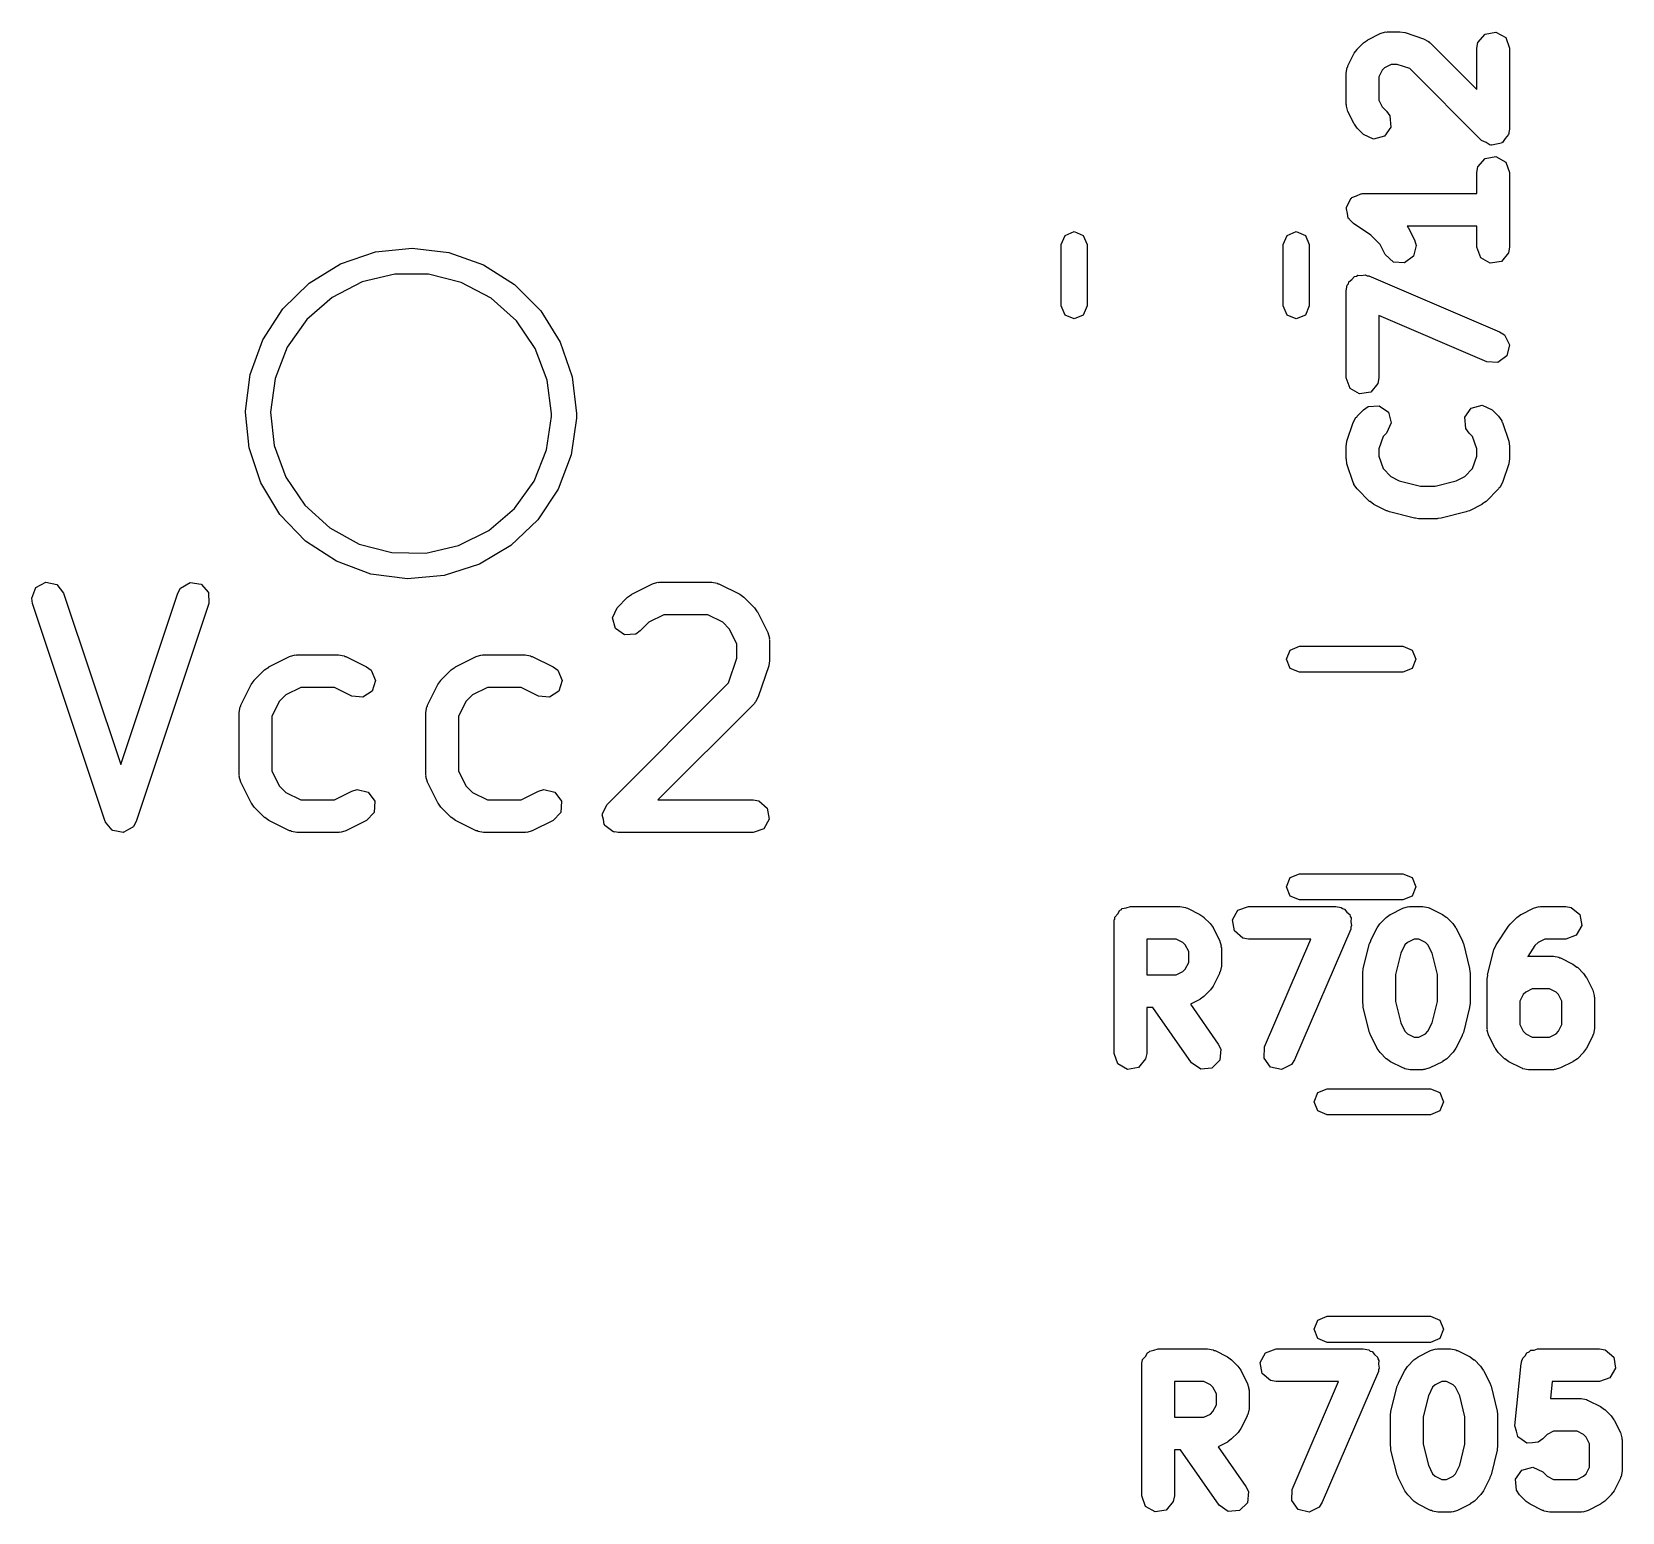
# Model space of a CAD drawing. Extents: x 59.1 to 150.6, y -119.5 to -80.2.
# Drawn here: x 97.95 to 105.26, y -95.85 to -89.05 of the extents above; entities that cross this region are included whole.
import ezdxf

# ---------------------------------------------------------------- set-up
doc = ezdxf.new("R2010")
doc.units = 0
doc.layers.add('BLACK', color=7, linetype='CONTINUOUS')

msp = doc.modelspace()

# ---------------------------------------------------------------- linework, layer by layer
at = {"layer": 'BLACK', "linetype": 'CONTINUOUS'}
for p, q in [((104.041, -89.1313), (104.07, -89.1027)), ((104.07, -89.1027), (104.088, -89.0898)), ((104.088, -89.0898), (104.089, -89.0886)), ((104.089, -89.0886), (104.146, -89.0601)), ((104.146, -89.0601), (104.171, -89.0526)), ((104.171, -89.0526), (104.175, -89.0537)), ((104.175, -89.0537), (104.18, -89.0521)), ((104.18, -89.0521), (104.237, -89.0521)), ((104.237, -89.0521), (104.259, -89.056)), ((104.259, -89.056), (104.261, -89.056)), ((104.261, -89.056), (104.346, -89.0846)), ((104.346, -89.0846), (104.369, -89.097)), ((104.369, -89.097), (104.372, -89.1008)), ((104.372, -89.1008), (104.376, -89.1027)), ((104.376, -89.1027), (104.59, -89.3175)), ((104.59, -89.1271), (104.595, -89.1015)), ((104.595, -89.1015), (104.628, -89.0622)), ((104.628, -89.0622), (104.678, -89.0533)), ((104.678, -89.0533), (104.723, -89.0789)), ((104.723, -89.0789), (104.74, -89.1271)), ((103.998, -89.2079), (104.027, -89.1507)), ((104.027, -89.1507), (104.04, -89.1327)), ((104.04, -89.1327), (104.041, -89.1313)), ((104.59, -89.3175), (104.59, -89.1271)), ((104.74, -89.1271), (104.74, -89.4986)), ((103.99, -89.2414), (103.995, -89.2158)), ((103.99, -89.3843), (103.99, -89.2414)), ((103.995, -89.2158), (103.998, -89.2123)), ((103.998, -89.2123), (103.998, -89.2079)), ((104.156, -89.2287), (104.14, -89.2591)), ((104.14, -89.2591), (104.14, -89.3666)), ((104.167, -89.2174), (104.156, -89.2287)), ((104.197, -89.2021), (104.167, -89.2174)), ((104.225, -89.2021), (104.197, -89.2021)), ((104.282, -89.2213), (104.225, -89.2021)), ((104.612, -89.5516), (104.282, -89.2213)), ((103.992, -89.3885), (103.99, -89.3843)), ((103.991, -89.3929), (103.992, -89.3885)), ((103.998, -89.4178), (103.991, -89.3929)), ((104.14, -89.3666), (104.156, -89.397)), ((104.156, -89.397), (104.176, -89.417)), ((104.027, -89.475), (103.998, -89.4178)), ((104.028, -89.4761), (104.027, -89.475)), ((104.041, -89.4945), (104.028, -89.4761)), ((104.176, -89.417), (104.191, -89.4383)), ((104.191, -89.4383), (104.195, -89.4894)), ((104.07, -89.523), (104.041, -89.4945)), ((104.116, -89.5447), (104.07, -89.523)), ((104.166, -89.5314), (104.116, -89.5447)), ((104.195, -89.4894), (104.166, -89.5314)), ((104.633, -89.5611), (104.612, -89.5516)), ((104.721, -89.5415), (104.708, -89.56)), ((104.736, -89.5242), (104.721, -89.5415)), ((104.737, -89.5196), (104.736, -89.5242)), ((104.738, -89.518), (104.737, -89.5196)), ((104.74, -89.4986), (104.738, -89.5147)), ((104.738, -89.5147), (104.738, -89.518)), ((104.628, -89.6336), (104.678, -89.6247)), ((104.652, -89.5724), (104.633, -89.5611)), ((104.656, -89.5718), (104.652, -89.5724)), ((104.659, -89.5733), (104.656, -89.5718)), ((104.681, -89.5674), (104.659, -89.5733)), ((104.678, -89.6247), (104.723, -89.6504)), ((104.703, -89.5635), (104.681, -89.5674)), ((104.705, -89.5609), (104.703, -89.5635)), ((104.708, -89.56), (104.705, -89.5609)), ((104.59, -89.6986), (104.595, -89.6729)), ((104.59, -89.795), (104.59, -89.6986)), ((104.595, -89.6729), (104.628, -89.6336)), ((104.723, -89.6504), (104.74, -89.6986)), ((104.74, -89.6986), (104.74, -90.0414)), ((103.992, -89.857), (104.002, -89.8381)), ((104.002, -89.8381), (104.011, -89.8182)), ((104.011, -89.8182), (104.015, -89.8163)), ((104.015, -89.8163), (104.017, -89.8125)), ((104.017, -89.8125), (104.038, -89.8051)), ((104.038, -89.8051), (104.057, -89.7955)), ((104.057, -89.7955), (104.061, -89.7965)), ((104.061, -89.7965), (104.065, -89.795)), ((104.065, -89.795), (104.59, -89.795)), ((103.991, -89.8652), (103.992, -89.8612)), ((103.997, -89.8861), (103.991, -89.8652)), ((103.992, -89.8612), (103.992, -89.857)), ((104, -89.9075), (103.997, -89.8861)), ((104.004, -89.9103), (104, -89.9075)), ((104.005, -89.9144), (104.004, -89.9103)), ((104.024, -89.9324), (104.005, -89.9144)), ((102.681, -90.0294), (102.699, -89.987)), ((102.699, -89.987), (102.741, -89.9694)), ((102.741, -89.9694), (102.783, -89.987)), ((102.783, -89.987), (102.801, -90.0294)), ((103.701, -90.0294), (103.719, -89.987)), ((103.719, -89.987), (103.761, -89.9694)), ((103.761, -89.9694), (103.803, -89.987)), ((103.803, -89.987), (103.821, -90.0294)), ((104.103, -89.9854), (104.024, -89.9324)), ((104.147, -90.0287), (104.103, -89.9854)), ((104.59, -89.945), (104.271, -89.945)), ((104.271, -89.945), (104.274, -89.9496)), ((104.274, -89.9496), (104.275, -89.9507)), ((104.275, -89.9507), (104.304, -90.0079)), ((104.59, -90.0414), (104.59, -89.945)), ((99.3714, -90.1173), (99.5318, -90.0627)), ((99.5318, -90.0627), (99.7003, -90.045)), ((99.7003, -90.045), (99.8685, -90.0651)), ((99.8685, -90.0651), (100.028, -90.1219)), ((102.681, -90.3106), (102.681, -90.0294)), ((102.801, -90.0294), (102.801, -90.3106)), ((103.701, -90.3106), (103.701, -90.0294)), ((103.821, -90.0294), (103.821, -90.3106)), ((104.17, -90.075), (104.147, -90.0287)), ((104.311, -90.0329), (104.299, -90.0828)), ((104.304, -90.0079), (104.311, -90.0329)), ((104.608, -90.0896), (104.59, -90.0414)), ((104.74, -90.0414), (104.736, -90.0671)), ((99.2271, -90.2061), (99.3714, -90.1173)), ((100.028, -90.1219), (100.171, -90.2127)), ((104.207, -90.1102), (104.17, -90.075)), ((104.258, -90.1133), (104.207, -90.1102)), ((104.299, -90.0828), (104.258, -90.1133)), ((104.652, -90.1153), (104.608, -90.0896)), ((104.703, -90.1064), (104.652, -90.1153)), ((104.736, -90.0671), (104.703, -90.1064)), ((99.106, -90.3247), (99.2271, -90.2061)), ((99.4703, -90.2007), (99.3326, -90.2718)), ((99.6209, -90.1646), (99.4703, -90.2007)), ((99.7758, -90.1654), (99.6209, -90.1646)), ((99.926, -90.2031), (99.7758, -90.1654)), ((100.063, -90.2756), (99.926, -90.2031)), ((103.995, -90.2158), (104.001, -90.209)), ((104.001, -90.209), (104.003, -90.2004)), ((104.003, -90.2004), (104.017, -90.1899)), ((104.017, -90.1899), (104.028, -90.1765)), ((104.028, -90.1765), (104.037, -90.1749)), ((104.037, -90.1749), (104.044, -90.1696)), ((104.044, -90.1696), (104.061, -90.1706)), ((104.061, -90.1706), (104.078, -90.1676)), ((104.078, -90.1676), (104.086, -90.172)), ((104.086, -90.172), (104.095, -90.1725)), ((104.095, -90.1725), (104.695, -90.4296)), ((99.3326, -90.2718), (99.2159, -90.3736)), ((100.179, -90.3787), (100.063, -90.2756)), ((100.171, -90.2127), (100.291, -90.3329)), ((103.99, -90.2414), (103.995, -90.2158)), ((103.99, -90.6414), (103.99, -90.2414)), ((99.0143, -90.4671), (99.106, -90.3247)), ((100.291, -90.3329), (100.38, -90.4766)), ((102.699, -90.353), (102.681, -90.3106)), ((102.741, -90.3706), (102.699, -90.353)), ((102.783, -90.353), (102.741, -90.3706)), ((102.801, -90.3106), (102.783, -90.353)), ((103.719, -90.353), (103.701, -90.3106)), ((103.761, -90.3706), (103.719, -90.353)), ((103.803, -90.353), (103.761, -90.3706)), ((103.821, -90.3106), (103.803, -90.353)), ((104.636, -90.5675), (104.14, -90.3552)), ((104.14, -90.3552), (104.14, -90.6414)), ((99.2159, -90.3736), (99.1268, -90.5003)), ((100.266, -90.5063), (100.179, -90.3787)), ((104.695, -90.4296), (104.717, -90.4439)), ((98.9563, -90.6263), (99.0143, -90.4671)), ((99.1268, -90.5003), (99.0706, -90.6447)), ((100.38, -90.4766), (100.436, -90.6366)), ((104.717, -90.4439), (104.74, -90.4897)), ((104.74, -90.4897), (104.728, -90.5396)), ((100.321, -90.6512), (100.266, -90.5063)), ((104.687, -90.5704), (104.636, -90.5675)), ((104.728, -90.5396), (104.687, -90.5704)), ((98.9351, -90.7944), (98.9563, -90.6263)), ((99.0706, -90.6447), (99.0503, -90.7982)), ((100.436, -90.6366), (100.455, -90.805)), ((104.008, -90.6896), (103.99, -90.6414)), ((104.14, -90.6414), (104.136, -90.6671)), ((100.34, -90.805), (100.321, -90.6512)), ((104.052, -90.7153), (104.008, -90.6896)), ((104.103, -90.7064), (104.052, -90.7153)), ((104.136, -90.6671), (104.103, -90.7064)), ((98.9355, -90.7982), (98.9351, -90.7944)), ((104.041, -90.817), (104.07, -90.7884)), ((104.07, -90.7884), (104.091, -90.7735)), ((104.091, -90.7735), (104.142, -90.769)), ((104.142, -90.769), (104.184, -90.7984)), ((104.536, -90.822), (104.565, -90.78)), ((104.565, -90.78), (104.615, -90.7667)), ((104.615, -90.7667), (104.661, -90.7884)), ((104.661, -90.7884), (104.69, -90.817)), ((98.9516, -90.963), (98.9355, -90.7982)), ((99.0503, -90.7982), (99.0673, -90.9522)), ((100.318, -90.9719), (100.34, -90.8185)), ((100.34, -90.8185), (100.34, -90.805)), ((100.455, -90.8262), (100.431, -90.994)), ((100.455, -90.805), (100.455, -90.8262)), ((103.994, -90.932), (104.023, -90.8463)), ((104.023, -90.8463), (104.035, -90.8234)), ((104.035, -90.8234), (104.039, -90.821)), ((104.039, -90.821), (104.041, -90.817)), ((104.197, -90.848), (104.176, -90.8945)), ((104.184, -90.7984), (104.197, -90.848)), ((104.54, -90.8731), (104.536, -90.822)), ((104.69, -90.817), (104.705, -90.8383)), ((104.705, -90.8383), (104.705, -90.8428)), ((104.705, -90.8428), (104.708, -90.8463)), ((104.708, -90.8463), (104.737, -90.932)), ((103.99, -90.9557), (103.994, -90.9336)), ((103.994, -90.9336), (103.994, -90.932)), ((104.16, -90.9105), (104.14, -90.9679)), ((104.176, -90.8945), (104.16, -90.9105)), ((104.555, -90.8945), (104.54, -90.8731)), ((104.571, -90.9105), (104.555, -90.8945)), ((104.59, -90.9679), (104.571, -90.9105)), ((104.737, -90.932), (104.74, -90.9542)), ((99.0051, -91.1238), (98.9516, -90.963)), ((99.0673, -90.9522), (99.1206, -91.0977)), ((100.26, -91.1156), (100.318, -90.9719)), ((100.431, -90.994), (100.371, -91.1524)), ((103.99, -91.0129), (103.99, -90.9557)), ((103.991, -91.0144), (103.99, -91.0129)), ((103.994, -91.0366), (103.991, -91.0144)), ((104.14, -90.9679), (104.14, -91.0007)), ((104.14, -91.0007), (104.16, -91.0581)), ((104.571, -91.0581), (104.59, -91.0007)), ((104.59, -91.0007), (104.59, -90.9679)), ((104.74, -91.0129), (104.737, -91.0349)), ((104.74, -90.9542), (104.74, -90.9557)), ((104.74, -90.9557), (104.74, -91.0129)), ((104.023, -91.1223), (103.994, -91.0366)), ((104.16, -91.0581), (104.196, -91.0941)), ((104.535, -91.0941), (104.571, -91.0581)), ((104.737, -91.0366), (104.708, -91.1223)), ((104.737, -91.0349), (104.737, -91.0366)), ((99.0929, -91.2687), (99.0051, -91.1238)), ((99.1206, -91.0977), (99.207, -91.2263)), ((100.17, -91.2414), (100.26, -91.1156)), ((100.371, -91.1524), (100.277, -91.2935)), ((104.026, -91.1258), (104.023, -91.1223)), ((104.026, -91.1303), (104.026, -91.1258)), ((104.041, -91.1516), (104.026, -91.1303)), ((104.098, -91.2087), (104.041, -91.1516)), ((104.196, -91.0941), (104.234, -91.1135)), ((104.234, -91.1135), (104.332, -91.1379)), ((104.332, -91.1379), (104.399, -91.1379)), ((104.399, -91.1379), (104.496, -91.1135)), ((104.496, -91.1135), (104.535, -91.0941)), ((104.69, -91.1516), (104.633, -91.2087)), ((104.692, -91.1475), (104.69, -91.1516)), ((104.696, -91.1452), (104.692, -91.1475)), ((104.708, -91.1223), (104.696, -91.1452)), ((99.207, -91.2263), (99.3215, -91.3305)), ((104.1, -91.2094), (104.098, -91.2087)), ((104.118, -91.2228), (104.1, -91.2094)), ((104.175, -91.2514), (104.118, -91.2228)), ((104.613, -91.2228), (104.556, -91.2514)), ((104.614, -91.2216), (104.613, -91.2228)), ((104.633, -91.2087), (104.614, -91.2216)), ((99.2106, -91.3906), (99.0929, -91.2687)), ((100.052, -91.342), (100.17, -91.2414)), ((100.277, -91.2935), (100.154, -91.4104)), ((104.178, -91.2518), (104.175, -91.2514)), ((104.19, -91.257), (104.178, -91.2518)), ((104.304, -91.2856), (104.19, -91.257)), ((104.308, -91.2853), (104.304, -91.2856)), ((104.323, -91.2879), (104.308, -91.2853)), ((104.408, -91.2879), (104.323, -91.2879)), ((104.412, -91.2867), (104.408, -91.2879)), ((104.426, -91.2856), (104.412, -91.2867)), ((104.541, -91.257), (104.426, -91.2856)), ((104.544, -91.2551), (104.541, -91.257)), ((104.556, -91.2514), (104.544, -91.2551)), ((99.3215, -91.3305), (99.4577, -91.4044)), ((99.9134, -91.4116), (100.052, -91.342)), ((99.3523, -91.4834), (99.2106, -91.3906)), ((99.4577, -91.4044), (99.6075, -91.4437)), ((99.6075, -91.4437), (99.7624, -91.4462)), ((99.7624, -91.4462), (99.9134, -91.4116)), ((100.154, -91.4104), (100.009, -91.4971)), ((99.5111, -91.5424), (99.3523, -91.4834)), ((100.009, -91.4971), (99.8478, -91.5495)), ((97.9722, -91.6046), (98.0173, -91.5802)), ((98.0173, -91.5802), (98.0676, -91.5905)), ((98.0676, -91.5905), (98.0995, -91.6307)), ((98.6363, -91.6078), (98.68, -91.5809)), ((98.68, -91.5809), (98.7307, -91.5884)), ((98.7307, -91.5884), (98.7647, -91.6268)), ((99.6791, -91.5648), (99.5111, -91.5424)), ((99.8478, -91.5495), (99.6791, -91.5648)), ((100.709, -91.6349), (100.804, -91.5873)), ((100.804, -91.5873), (100.829, -91.5799)), ((100.829, -91.5799), (100.834, -91.5809)), ((100.834, -91.5809), (100.838, -91.5794)), ((100.838, -91.5794), (101.076, -91.5794)), ((101.076, -91.5794), (101.102, -91.5839)), ((101.102, -91.5839), (101.105, -91.5868)), ((101.105, -91.5868), (101.109, -91.5873)), ((101.109, -91.5873), (101.205, -91.6349)), ((97.9534, -91.6523), (97.9722, -91.6046)), ((97.9572, -91.6781), (97.9534, -91.6523)), ((98.0995, -91.6307), (98.3617, -92.4172)), ((98.3617, -92.4172), (98.6238, -91.6307)), ((98.6238, -91.6307), (98.6363, -91.6078)), ((98.7647, -91.6268), (98.7662, -91.6781)), ((100.642, -91.6966), (100.69, -91.649)), ((100.69, -91.649), (100.708, -91.6361)), ((100.708, -91.6361), (100.709, -91.6349)), ((101.205, -91.6349), (101.223, -91.6483)), ((101.223, -91.6483), (101.224, -91.649)), ((101.224, -91.649), (101.272, -91.6966)), ((98.2905, -92.6781), (97.9572, -91.6781)), ((98.7662, -91.6781), (98.4328, -92.6781)), ((100.62, -91.7431), (100.642, -91.6966)), ((100.634, -91.7926), (100.62, -91.7431)), ((100.856, -91.7294), (100.787, -91.7636)), ((101.058, -91.7294), (100.856, -91.7294)), ((101.127, -91.7636), (101.058, -91.7294)), ((101.272, -91.6966), (101.285, -91.715)), ((101.285, -91.715), (101.286, -91.7161)), ((101.286, -91.7161), (101.334, -91.8113)), ((100.676, -91.8221), (100.634, -91.7926)), ((100.727, -91.8176), (100.676, -91.8221)), ((100.748, -91.8027), (100.727, -91.8176)), ((100.787, -91.7636), (100.748, -91.8027)), ((101.157, -91.794), (101.127, -91.7636)), ((101.191, -91.8626), (101.157, -91.794)), ((101.334, -91.8113), (101.341, -91.8363)), ((101.191, -91.9279), (101.191, -91.8626)), ((101.341, -91.8363), (101.34, -91.8406)), ((101.34, -91.8406), (101.341, -91.8449)), ((101.341, -91.8449), (101.341, -91.9401)), ((103.716, -91.9335), (103.733, -91.8911)), ((103.733, -91.8911), (103.776, -91.8735)), ((103.776, -91.8735), (104.25, -91.8735)), ((104.25, -91.8735), (104.293, -91.8911)), ((104.293, -91.8911), (104.31, -91.9335)), ((99.0424, -91.9683), (99.1376, -91.9206)), ((99.1376, -91.9206), (99.1626, -91.9132)), ((99.1626, -91.9132), (99.167, -91.9142)), ((99.167, -91.9142), (99.1712, -91.9127)), ((99.1712, -91.9127), (99.3617, -91.9127)), ((99.3617, -91.9127), (99.3873, -91.9172)), ((99.3873, -91.9172), (99.3908, -91.9201)), ((99.3908, -91.9201), (99.3952, -91.9206)), ((99.3952, -91.9206), (99.4904, -91.9683)), ((99.8996, -91.9683), (99.9948, -91.9206)), ((99.9948, -91.9206), (100.02, -91.9132)), ((100.02, -91.9132), (100.024, -91.9142)), ((100.024, -91.9142), (100.028, -91.9127)), ((100.028, -91.9127), (100.219, -91.9127)), ((100.219, -91.9127), (100.244, -91.9172)), ((100.244, -91.9172), (100.248, -91.9201)), ((100.248, -91.9201), (100.252, -91.9206)), ((100.252, -91.9206), (100.348, -91.9683)), ((101.153, -92.0424), (101.191, -91.9279)), ((101.338, -91.9638), (101.29, -92.1067)), ((101.341, -91.9401), (101.338, -91.9622)), ((101.338, -91.9622), (101.338, -91.9638)), ((103.733, -91.9759), (103.716, -91.9335)), ((104.31, -91.9335), (104.293, -91.9759)), ((98.9613, -92.0494), (98.9746, -92.0314)), ((98.9746, -92.0314), (98.9753, -92.0299)), ((98.9753, -92.0299), (99.0229, -91.9823)), ((99.0229, -91.9823), (99.0413, -91.9694)), ((99.0413, -91.9694), (99.0424, -91.9683)), ((99.4904, -91.9683), (99.5114, -91.9838)), ((99.5114, -91.9838), (99.5318, -92.0308)), ((99.5318, -92.0308), (99.5171, -92.08)), ((99.8184, -92.0494), (99.8318, -92.0314)), ((99.8318, -92.0314), (99.8324, -92.0299)), ((99.8324, -92.0299), (99.8801, -91.9823)), ((99.8801, -91.9823), (99.8984, -91.9694)), ((99.8984, -91.9694), (99.8996, -91.9683)), ((100.348, -91.9683), (100.369, -91.9838)), ((100.369, -91.9838), (100.389, -92.0308)), ((100.389, -92.0308), (100.374, -92.08)), ((103.776, -91.9935), (103.733, -91.9759)), ((104.25, -91.9935), (103.776, -91.9935)), ((104.293, -91.9759), (104.25, -91.9935)), ((98.9136, -92.1446), (98.9613, -92.0494)), ((99.1204, -92.097), (99.09, -92.1274)), ((99.1889, -92.0627), (99.1204, -92.097)), ((99.344, -92.0627), (99.1889, -92.0627)), ((99.4234, -92.1024), (99.344, -92.0627)), ((99.4743, -92.1083), (99.4234, -92.1024)), ((99.5171, -92.08), (99.4743, -92.1083)), ((99.7708, -92.1446), (99.8184, -92.0494)), ((99.9775, -92.097), (99.9471, -92.1274)), ((100.046, -92.0627), (99.9775, -92.097)), ((100.201, -92.0627), (100.046, -92.0627)), ((100.281, -92.1024), (100.201, -92.0627)), ((100.331, -92.1083), (100.281, -92.1024)), ((100.374, -92.08), (100.331, -92.1083)), ((100.594, -92.6013), (101.153, -92.0424)), ((101.29, -92.1067), (101.278, -92.1296)), ((98.9057, -92.1782), (98.9102, -92.1525)), ((98.9057, -92.4639), (98.9057, -92.1782)), ((98.9102, -92.1525), (98.9131, -92.1491)), ((98.9131, -92.1491), (98.9136, -92.1446)), ((99.09, -92.1274), (99.0557, -92.1959)), ((99.7629, -92.1782), (99.7674, -92.1525)), ((99.7629, -92.4639), (99.7629, -92.1782)), ((99.7674, -92.1525), (99.7703, -92.1491)), ((99.7703, -92.1491), (99.7708, -92.1446)), ((99.9471, -92.1274), (99.9129, -92.1959)), ((101.272, -92.136), (100.828, -92.5794)), ((101.274, -92.1319), (101.272, -92.136)), ((101.278, -92.1296), (101.274, -92.1319)), ((99.0557, -92.1959), (99.0557, -92.4462)), ((99.9129, -92.1959), (99.9129, -92.4462)), ((98.9072, -92.4681), (98.9057, -92.4639)), ((98.9062, -92.4725), (98.9072, -92.4681)), ((98.9136, -92.4974), (98.9062, -92.4725)), ((99.0557, -92.4462), (99.09, -92.5147)), ((99.7644, -92.4681), (99.7629, -92.4639)), ((99.7633, -92.4725), (99.7644, -92.4681)), ((99.7708, -92.4974), (99.7633, -92.4725)), ((99.9129, -92.4462), (99.9471, -92.5147)), ((98.9613, -92.5927), (98.9136, -92.4974)), ((99.09, -92.5147), (99.1204, -92.5451)), ((99.1204, -92.5451), (99.1889, -92.5794)), ((99.344, -92.5794), (99.4234, -92.5397)), ((99.4234, -92.5397), (99.4483, -92.5323)), ((99.4483, -92.5323), (99.4982, -92.5442)), ((99.4982, -92.5442), (99.5288, -92.5854)), ((99.8184, -92.5927), (99.7708, -92.4974)), ((99.9471, -92.5147), (99.9775, -92.5451)), ((99.9775, -92.5451), (100.046, -92.5794)), ((100.201, -92.5794), (100.281, -92.5397)), ((100.281, -92.5397), (100.305, -92.5323)), ((100.305, -92.5323), (100.355, -92.5442)), ((100.355, -92.5442), (100.386, -92.5854)), ((98.9624, -92.5938), (98.9613, -92.5927)), ((98.9753, -92.6122), (98.9624, -92.5938)), ((99.0229, -92.6598), (98.9753, -92.6122)), ((99.1889, -92.5794), (99.344, -92.5794)), ((99.5288, -92.5854), (99.5257, -92.6366)), ((99.8196, -92.5938), (99.8184, -92.5927)), ((99.8324, -92.6122), (99.8196, -92.5938)), ((99.8801, -92.6598), (99.8324, -92.6122)), ((100.046, -92.5794), (100.201, -92.5794)), ((100.386, -92.5854), (100.383, -92.6366)), ((100.574, -92.6414), (100.585, -92.6218)), ((100.585, -92.6218), (100.594, -92.6013)), ((100.828, -92.5794), (101.266, -92.5794)), ((101.266, -92.5794), (101.292, -92.5839)), ((101.292, -92.5839), (101.331, -92.6169)), ((101.331, -92.6169), (101.34, -92.6674)), ((98.2919, -92.6798), (98.2905, -92.6781)), ((98.2919, -92.6819), (98.2919, -92.6798)), ((98.3077, -92.6997), (98.2919, -92.6819)), ((98.4328, -92.6781), (98.4204, -92.701)), ((99.0244, -92.6605), (99.0229, -92.6598)), ((99.0424, -92.6738), (99.0244, -92.6605)), ((99.1376, -92.7215), (99.0424, -92.6738)), ((99.4904, -92.6738), (99.3952, -92.7215)), ((99.5257, -92.6366), (99.4904, -92.6738)), ((99.8815, -92.6605), (99.8801, -92.6598)), ((99.8996, -92.6738), (99.8815, -92.6605)), ((99.9948, -92.7215), (99.8996, -92.6738)), ((100.348, -92.6738), (100.252, -92.7215)), ((100.383, -92.6366), (100.348, -92.6738)), ((100.573, -92.6478), (100.574, -92.6447)), ((100.579, -92.6696), (100.573, -92.6478)), ((100.574, -92.6447), (100.574, -92.6414)), ((100.582, -92.6919), (100.579, -92.6696)), ((100.585, -92.6941), (100.582, -92.6919)), ((100.586, -92.6974), (100.585, -92.6941)), ((101.34, -92.6674), (101.315, -92.7118)), ((98.3224, -92.7183), (98.3077, -92.6997)), ((98.3245, -92.7187), (98.3224, -92.7183)), ((98.326, -92.7203), (98.3245, -92.7187)), ((98.3494, -92.7238), (98.326, -92.7203)), ((98.3727, -92.7286), (98.3494, -92.7238)), ((98.3746, -92.7275), (98.3727, -92.7286)), ((98.3767, -92.7279), (98.3746, -92.7275)), ((98.3969, -92.7154), (98.3767, -92.7279)), ((98.4178, -92.7041), (98.3969, -92.7154)), ((98.4186, -92.7021), (98.4178, -92.7041)), ((98.4204, -92.701), (98.4186, -92.7021)), ((99.1421, -92.722), (99.1376, -92.7215)), ((99.1455, -92.7249), (99.1421, -92.722)), ((99.1712, -92.7294), (99.1455, -92.7249)), ((99.3617, -92.7294), (99.1712, -92.7294)), ((99.3659, -92.7278), (99.3617, -92.7294)), ((99.3702, -92.7289), (99.3659, -92.7278)), ((99.3952, -92.7215), (99.3702, -92.7289)), ((99.9992, -92.722), (99.9948, -92.7215)), ((100.003, -92.7249), (99.9992, -92.722)), ((100.028, -92.7294), (100.003, -92.7249)), ((100.219, -92.7294), (100.028, -92.7294)), ((100.223, -92.7278), (100.219, -92.7294)), ((100.227, -92.7289), (100.223, -92.7278)), ((100.252, -92.7215), (100.227, -92.7289)), ((100.604, -92.7103), (100.586, -92.6974)), ((100.622, -92.7249), (100.604, -92.7103)), ((100.626, -92.7257), (100.622, -92.7249)), ((100.628, -92.7268), (100.626, -92.7257)), ((100.631, -92.7265), (100.628, -92.7268)), ((100.647, -92.7294), (100.631, -92.7265)), ((101.266, -92.7294), (100.647, -92.7294)), ((101.315, -92.7118), (101.266, -92.7294)), ((103.716, -92.9785), (103.733, -92.9361)), ((103.733, -93.0209), (103.716, -92.9785)), ((103.733, -92.9361), (103.776, -92.9185)), ((103.776, -92.9185), (104.25, -92.9185)), ((104.25, -92.9185), (104.293, -92.9361)), ((104.293, -92.9361), (104.31, -92.9785)), ((104.31, -92.9785), (104.293, -93.0209)), ((103.776, -93.0385), (103.733, -93.0209)), ((104.25, -93.0385), (103.776, -93.0385)), ((104.293, -93.0209), (104.25, -93.0385)), ((102.925, -93.1304), (102.927, -93.1275)), ((102.925, -93.1337), (102.925, -93.1304)), ((102.927, -93.1275), (102.928, -93.1178)), ((102.928, -93.1178), (102.941, -93.1028)), ((102.941, -93.1028), (102.951, -93.086)), ((102.951, -93.086), (102.957, -93.0837)), ((102.957, -93.0837), (102.961, -93.0785)), ((102.961, -93.0785), (102.98, -93.0751)), ((102.98, -93.0751), (102.999, -93.0684)), ((102.999, -93.0684), (103.227, -93.0684)), ((103.227, -93.0684), (103.253, -93.073)), ((103.253, -93.073), (103.256, -93.0758)), ((103.256, -93.0758), (103.261, -93.0763)), ((103.261, -93.0763), (103.318, -93.1049)), ((103.318, -93.1049), (103.336, -93.1183)), ((103.336, -93.1183), (103.337, -93.119)), ((103.337, -93.119), (103.366, -93.1475)), ((103.468, -93.1304), (103.493, -93.086)), ((103.477, -93.1809), (103.468, -93.1304)), ((103.493, -93.086), (103.542, -93.0684)), ((103.542, -93.0684), (103.942, -93.0684)), ((103.942, -93.0684), (103.967, -93.073)), ((103.967, -93.073), (103.974, -93.0786)), ((103.974, -93.0786), (103.983, -93.0807)), ((103.983, -93.0807), (103.993, -93.0947)), ((103.993, -93.0947), (104.007, -93.1059)), ((104.007, -93.1059), (104.008, -93.1147)), ((104.008, -93.1147), (104.013, -93.1217)), ((104.013, -93.1217), (104.012, -93.1392)), ((104.146, -93.1475), (104.174, -93.119)), ((104.174, -93.119), (104.193, -93.1061)), ((104.193, -93.1061), (104.194, -93.1049)), ((104.194, -93.1049), (104.251, -93.0763)), ((104.251, -93.0763), (104.276, -93.0689)), ((104.276, -93.0689), (104.28, -93.07)), ((104.28, -93.07), (104.284, -93.0684)), ((104.284, -93.0684), (104.342, -93.0684)), ((104.342, -93.0684), (104.367, -93.073)), ((104.367, -93.073), (104.371, -93.0758)), ((104.371, -93.0758), (104.375, -93.0763)), ((104.375, -93.0763), (104.432, -93.1049)), ((104.432, -93.1049), (104.45, -93.1183)), ((104.45, -93.1183), (104.452, -93.119)), ((104.452, -93.119), (104.48, -93.1475)), ((104.746, -93.1475), (104.774, -93.119)), ((104.774, -93.119), (104.793, -93.1061)), ((104.793, -93.1061), (104.794, -93.1049)), ((104.794, -93.1049), (104.851, -93.0763)), ((104.851, -93.0763), (104.876, -93.0689)), ((104.876, -93.0689), (104.88, -93.07)), ((104.88, -93.07), (104.884, -93.0684)), ((104.884, -93.0684), (104.999, -93.0684)), ((104.999, -93.0684), (105.024, -93.073)), ((105.024, -93.073), (105.064, -93.1059)), ((105.064, -93.1059), (105.073, -93.1565)), ((102.924, -93.1434), (102.925, -93.1337)), ((102.924, -93.7434), (102.924, -93.1434)), ((103.366, -93.1475), (103.379, -93.1659)), ((103.379, -93.1659), (103.38, -93.167)), ((103.38, -93.167), (103.409, -93.2242)), ((103.516, -93.2139), (103.477, -93.1809)), ((104.011, -93.173), (103.753, -93.773)), ((104.015, -93.1565), (104.011, -93.1641)), ((104.011, -93.1641), (104.011, -93.173)), ((104.012, -93.1392), (104.015, -93.1565)), ((104.103, -93.2242), (104.132, -93.167)), ((104.132, -93.167), (104.145, -93.149)), ((104.145, -93.149), (104.146, -93.1475)), ((104.48, -93.1475), (104.493, -93.1659)), ((104.493, -93.1659), (104.494, -93.167)), ((104.494, -93.167), (104.523, -93.2242)), ((104.679, -93.2447), (104.736, -93.159)), ((104.736, -93.159), (104.744, -93.1507)), ((104.744, -93.1507), (104.746, -93.1475)), ((105.047, -93.2009), (104.999, -93.2184)), ((105.073, -93.1565), (105.047, -93.2009)), ((103.074, -93.2184), (103.074, -93.3827)), ((103.21, -93.2184), (103.074, -93.2184)), ((103.24, -93.2336), (103.21, -93.2184)), ((103.251, -93.245), (103.24, -93.2336)), ((103.267, -93.2754), (103.251, -93.245)), ((103.267, -93.3257), (103.267, -93.2754)), ((103.409, -93.2242), (103.416, -93.2491)), ((103.416, -93.2491), (103.415, -93.2535)), ((103.415, -93.2535), (103.417, -93.2577)), ((103.417, -93.2577), (103.417, -93.3434)), ((103.542, -93.2184), (103.516, -93.2139)), ((103.828, -93.2184), (103.542, -93.2184)), ((103.615, -93.7139), (103.828, -93.2184)), ((104.069, -93.3538), (104.097, -93.2395)), ((104.097, -93.2395), (104.103, -93.2277)), ((104.103, -93.2277), (104.103, -93.2242)), ((104.26, -93.245), (104.241, -93.2839)), ((104.272, -93.2336), (104.26, -93.245)), ((104.302, -93.2184), (104.272, -93.2336)), ((104.324, -93.2184), (104.302, -93.2184)), ((104.354, -93.2336), (104.324, -93.2184)), ((104.366, -93.245), (104.354, -93.2336)), ((104.385, -93.2839), (104.366, -93.245)), ((104.523, -93.2242), (104.527, -93.2366)), ((104.527, -93.2366), (104.529, -93.2395)), ((104.529, -93.2395), (104.557, -93.3538)), ((104.64, -93.3824), (104.669, -93.2681)), ((104.669, -93.2681), (104.679, -93.2451)), ((104.679, -93.2451), (104.679, -93.2447)), ((104.857, -93.2484), (104.824, -93.2983)), ((104.872, -93.2336), (104.857, -93.2484)), ((104.902, -93.2184), (104.872, -93.2336)), ((104.999, -93.2184), (104.902, -93.2184)), ((103.251, -93.3561), (103.267, -93.3257)), ((103.417, -93.3434), (103.412, -93.3691)), ((104.241, -93.2839), (104.217, -93.3812)), ((104.409, -93.3812), (104.385, -93.2839)), ((104.824, -93.2983), (104.827, -93.297)), ((104.827, -93.297), (104.942, -93.297)), ((104.942, -93.297), (104.967, -93.3015)), ((104.967, -93.3015), (104.971, -93.3044)), ((104.971, -93.3044), (104.975, -93.3049)), ((104.975, -93.3049), (105.032, -93.3335)), ((105.032, -93.3335), (105.05, -93.3468)), ((105.05, -93.3468), (105.052, -93.3475)), ((105.052, -93.3475), (105.08, -93.3761)), ((103.074, -93.3827), (103.21, -93.3827)), ((103.21, -93.3827), (103.24, -93.3675)), ((103.24, -93.3675), (103.251, -93.3561)), ((103.409, -93.377), (103.38, -93.4341)), ((103.412, -93.3691), (103.409, -93.3725)), ((103.409, -93.3725), (103.409, -93.377)), ((104.067, -93.372), (104.069, -93.3573)), ((104.067, -93.5149), (104.067, -93.372)), ((104.069, -93.3573), (104.069, -93.3538)), ((104.217, -93.3812), (104.217, -93.5056)), ((104.409, -93.5056), (104.409, -93.3812)), ((104.557, -93.3538), (104.558, -93.3687)), ((104.558, -93.3687), (104.559, -93.372)), ((104.559, -93.372), (104.559, -93.5149)), ((104.638, -93.4006), (104.641, -93.3858)), ((104.638, -93.6291), (104.638, -93.4006)), ((104.641, -93.3858), (104.64, -93.3824)), ((105.08, -93.3761), (105.093, -93.3945)), ((105.093, -93.3945), (105.094, -93.3956)), ((105.094, -93.3956), (105.123, -93.4527)), ((103.318, -93.4962), (103.275, -93.5177)), ((103.319, -93.495), (103.318, -93.4962)), ((103.337, -93.4822), (103.319, -93.495)), ((103.366, -93.4536), (103.337, -93.4822)), ((103.367, -93.4521), (103.366, -93.4536)), ((103.38, -93.4341), (103.367, -93.4521)), ((104.803, -93.4736), (104.788, -93.504)), ((104.815, -93.4622), (104.803, -93.4736)), ((104.845, -93.447), (104.815, -93.4622)), ((104.924, -93.447), (104.845, -93.447)), ((104.954, -93.4622), (104.924, -93.447)), ((104.966, -93.4736), (104.954, -93.4622)), ((104.981, -93.504), (104.966, -93.4736)), ((105.123, -93.4527), (105.13, -93.4777)), ((105.13, -93.4777), (105.129, -93.4821)), ((105.129, -93.4821), (105.131, -93.4863)), ((105.131, -93.4863), (105.131, -93.6291)), ((103.103, -93.5327), (103.074, -93.5327)), ((103.074, -93.5327), (103.074, -93.7434)), ((103.28, -93.7864), (103.103, -93.5327)), ((103.275, -93.5177), (103.403, -93.7004)), ((104.068, -93.5181), (104.067, -93.5149)), ((104.069, -93.533), (104.068, -93.5181)), ((104.097, -93.6473), (104.069, -93.533)), ((104.217, -93.5056), (104.241, -93.603)), ((104.385, -93.603), (104.409, -93.5056)), ((104.557, -93.533), (104.529, -93.6473)), ((104.559, -93.5149), (104.557, -93.5296)), ((104.557, -93.5296), (104.557, -93.533)), ((104.788, -93.504), (104.788, -93.6114)), ((104.981, -93.6114), (104.981, -93.504)), ((104.241, -93.603), (104.26, -93.6419)), ((104.26, -93.6419), (104.272, -93.6532)), ((104.354, -93.6532), (104.366, -93.6419)), ((104.366, -93.6419), (104.385, -93.603)), ((104.64, -93.6334), (104.638, -93.6291)), ((104.638, -93.6377), (104.64, -93.6334)), ((104.646, -93.6627), (104.638, -93.6377)), ((104.788, -93.6114), (104.803, -93.6419)), ((104.803, -93.6419), (104.815, -93.6532)), ((104.954, -93.6532), (104.966, -93.6419)), ((104.966, -93.6419), (104.981, -93.6114)), ((105.131, -93.6291), (105.126, -93.6548)), ((103.403, -93.7004), (103.414, -93.724)), ((103.613, -93.7651), (103.615, -93.7139)), ((104.099, -93.6503), (104.097, -93.6473)), ((104.103, -93.6627), (104.099, -93.6503)), ((104.132, -93.7198), (104.103, -93.6627)), ((104.272, -93.6532), (104.302, -93.6684)), ((104.302, -93.6684), (104.324, -93.6684)), ((104.324, -93.6684), (104.354, -93.6532)), ((104.523, -93.6627), (104.494, -93.7198)), ((104.529, -93.6473), (104.523, -93.6592)), ((104.523, -93.6592), (104.523, -93.6627)), ((104.674, -93.7198), (104.646, -93.6627)), ((104.815, -93.6532), (104.845, -93.6684)), ((104.845, -93.6684), (104.924, -93.6684)), ((104.924, -93.6684), (104.954, -93.6532)), ((105.123, -93.6627), (105.094, -93.7198)), ((105.126, -93.6548), (105.123, -93.6582)), ((105.123, -93.6582), (105.123, -93.6627)), ((102.941, -93.7916), (102.924, -93.7434)), ((103.069, -93.7691), (103.036, -93.8084)), ((103.074, -93.7434), (103.069, -93.7691)), ((103.322, -93.8159), (103.28, -93.7864)), ((103.41, -93.7751), (103.373, -93.8114)), ((103.414, -93.724), (103.41, -93.7751)), ((103.643, -93.8062), (103.613, -93.7651)), ((103.753, -93.773), (103.739, -93.7948)), ((104.133, -93.721), (104.132, -93.7198)), ((104.146, -93.7393), (104.133, -93.721)), ((104.174, -93.7679), (104.146, -93.7393)), ((104.176, -93.7686), (104.174, -93.7679)), ((104.194, -93.7819), (104.176, -93.7686)), ((104.251, -93.8105), (104.194, -93.7819)), ((104.432, -93.7819), (104.375, -93.8105)), ((104.433, -93.7808), (104.432, -93.7819)), ((104.452, -93.7679), (104.433, -93.7808)), ((104.48, -93.7393), (104.452, -93.7679)), ((104.481, -93.7378), (104.48, -93.7393)), ((104.494, -93.7198), (104.481, -93.7378)), ((104.676, -93.721), (104.674, -93.7198)), ((104.689, -93.7393), (104.676, -93.721)), ((104.717, -93.7679), (104.689, -93.7393)), ((104.719, -93.7686), (104.717, -93.7679)), ((104.737, -93.7819), (104.719, -93.7686)), ((104.794, -93.8105), (104.737, -93.7819)), ((105.032, -93.7819), (104.975, -93.8105)), ((105.033, -93.7808), (105.032, -93.7819)), ((105.052, -93.7679), (105.033, -93.7808)), ((105.08, -93.7393), (105.052, -93.7679)), ((105.081, -93.7378), (105.08, -93.7393)), ((105.094, -93.7198), (105.081, -93.7378)), ((102.986, -93.8173), (102.941, -93.7916)), ((103.036, -93.8084), (102.986, -93.8173)), ((103.373, -93.8114), (103.322, -93.8159)), ((103.693, -93.8179), (103.643, -93.8062)), ((103.739, -93.7948), (103.693, -93.8179)), ((104.255, -93.811), (104.251, -93.8105)), ((104.259, -93.8139), (104.255, -93.811)), ((104.284, -93.8184), (104.259, -93.8139)), ((104.342, -93.8184), (104.284, -93.8184)), ((104.346, -93.8169), (104.342, -93.8184)), ((104.35, -93.8179), (104.346, -93.8169)), ((104.375, -93.8105), (104.35, -93.8179)), ((104.798, -93.811), (104.794, -93.8105)), ((104.802, -93.8139), (104.798, -93.811)), ((104.827, -93.8184), (104.802, -93.8139)), ((104.942, -93.8184), (104.827, -93.8184)), ((104.946, -93.8169), (104.942, -93.8184)), ((104.95, -93.8179), (104.946, -93.8169)), ((104.975, -93.8105), (104.95, -93.8179)), ((103.843, -93.9655), (103.86, -93.9231)), ((103.86, -93.9231), (103.903, -93.9055)), ((103.903, -93.9055), (104.377, -93.9055)), ((104.377, -93.9055), (104.42, -93.9231)), ((104.42, -93.9231), (104.437, -93.9655)), ((103.86, -94.0079), (103.843, -93.9655)), ((103.903, -94.0255), (103.86, -94.0079)), ((104.42, -94.0079), (104.377, -94.0255)), ((104.437, -93.9655), (104.42, -94.0079)), ((104.377, -94.0255), (103.903, -94.0255)), ((103.86, -94.9681), (103.903, -94.9505)), ((103.903, -94.9505), (104.377, -94.9505)), ((104.377, -94.9505), (104.42, -94.9681)), ((103.843, -95.0105), (103.86, -94.9681)), ((103.86, -95.0529), (103.843, -95.0105)), ((104.42, -94.9681), (104.437, -95.0105)), ((104.437, -95.0105), (104.42, -95.0529)), ((103.107, -95.1071), (103.126, -95.1004)), ((103.126, -95.1004), (103.354, -95.1004)), ((103.354, -95.1004), (103.38, -95.105)), ((103.38, -95.105), (103.383, -95.1078)), ((103.62, -95.118), (103.669, -95.1004)), ((103.669, -95.1004), (104.069, -95.1004)), ((103.903, -95.0705), (103.86, -95.0529)), ((104.377, -95.0705), (103.903, -95.0705)), ((104.069, -95.1004), (104.094, -95.105)), ((104.094, -95.105), (104.101, -95.1106)), ((104.42, -95.0529), (104.377, -95.0705)), ((104.378, -95.1083), (104.403, -95.1009)), ((104.403, -95.1009), (104.407, -95.102)), ((104.407, -95.102), (104.411, -95.1004)), ((104.411, -95.1004), (104.469, -95.1004)), ((104.469, -95.1004), (104.494, -95.105)), ((104.494, -95.105), (104.498, -95.1078)), ((104.854, -95.1059), (104.869, -95.1004)), ((104.869, -95.1004), (105.154, -95.1004)), ((105.154, -95.1004), (105.18, -95.105)), ((105.18, -95.105), (105.219, -95.1379)), ((103.051, -95.1754), (103.052, -95.1657)), ((103.051, -95.7754), (103.051, -95.1754)), ((103.052, -95.1624), (103.054, -95.1595)), ((103.052, -95.1657), (103.052, -95.1624)), ((103.054, -95.1595), (103.055, -95.1498)), ((103.055, -95.1498), (103.068, -95.1348)), ((103.068, -95.1348), (103.078, -95.118)), ((103.078, -95.118), (103.084, -95.1157)), ((103.084, -95.1157), (103.088, -95.1105)), ((103.088, -95.1105), (103.107, -95.1071)), ((103.383, -95.1078), (103.388, -95.1083)), ((103.388, -95.1083), (103.445, -95.1369)), ((103.445, -95.1369), (103.463, -95.1503)), ((103.463, -95.1503), (103.464, -95.151)), ((103.464, -95.151), (103.493, -95.1795)), ((103.595, -95.1624), (103.62, -95.118)), ((103.604, -95.2129), (103.595, -95.1624)), ((104.101, -95.1106), (104.11, -95.1127)), ((104.11, -95.1127), (104.12, -95.1267)), ((104.12, -95.1267), (104.134, -95.1379)), ((104.134, -95.1379), (104.135, -95.1467)), ((104.135, -95.1467), (104.14, -95.1537)), ((104.14, -95.1537), (104.139, -95.1712)), ((104.139, -95.1712), (104.142, -95.1885)), ((104.273, -95.1795), (104.301, -95.151)), ((104.301, -95.151), (104.32, -95.1381)), ((104.32, -95.1381), (104.321, -95.1369)), ((104.321, -95.1369), (104.378, -95.1083)), ((104.498, -95.1078), (104.502, -95.1083)), ((104.502, -95.1083), (104.559, -95.1369)), ((104.559, -95.1369), (104.577, -95.1503)), ((104.577, -95.1503), (104.579, -95.151)), ((104.579, -95.151), (104.607, -95.1795)), ((104.765, -95.4537), (104.794, -95.168)), ((104.794, -95.168), (104.795, -95.1641)), ((104.795, -95.1624), (104.796, -95.1597)), ((104.795, -95.1641), (104.795, -95.1624)), ((104.796, -95.1597), (104.801, -95.1429)), ((104.801, -95.1429), (104.812, -95.1318)), ((104.812, -95.1318), (104.82, -95.118)), ((104.82, -95.118), (104.83, -95.1144)), ((104.83, -95.1144), (104.838, -95.1071)), ((104.838, -95.1071), (104.854, -95.1059)), ((105.219, -95.1379), (105.228, -95.1885)), ((103.201, -95.2504), (103.201, -95.4147)), ((103.337, -95.2504), (103.201, -95.2504)), ((103.367, -95.2656), (103.337, -95.2504)), ((103.493, -95.1795), (103.506, -95.1979)), ((103.506, -95.1979), (103.507, -95.199)), ((103.507, -95.199), (103.536, -95.2562)), ((103.643, -95.2459), (103.604, -95.2129)), ((103.669, -95.2504), (103.643, -95.2459)), ((103.955, -95.2504), (103.669, -95.2504)), ((103.742, -95.7459), (103.955, -95.2504)), ((104.138, -95.205), (103.88, -95.805)), ((104.142, -95.1885), (104.138, -95.1961)), ((104.138, -95.1961), (104.138, -95.205)), ((104.23, -95.2562), (104.259, -95.199)), ((104.259, -95.199), (104.272, -95.181)), ((104.272, -95.181), (104.273, -95.1795)), ((104.429, -95.2504), (104.399, -95.2656)), ((104.451, -95.2504), (104.429, -95.2504)), ((104.481, -95.2656), (104.451, -95.2504)), ((104.607, -95.1795), (104.62, -95.1979)), ((104.62, -95.1979), (104.621, -95.199)), ((104.621, -95.199), (104.65, -95.2562)), ((104.936, -95.2504), (104.929, -95.329)), ((105.154, -95.2504), (104.936, -95.2504)), ((105.202, -95.2329), (105.154, -95.2504)), ((105.228, -95.1885), (105.202, -95.2329)), ((103.378, -95.277), (103.367, -95.2656)), ((103.394, -95.3074), (103.378, -95.277)), ((103.394, -95.3577), (103.394, -95.3074)), ((103.536, -95.2562), (103.543, -95.2811)), ((103.543, -95.2811), (103.542, -95.2855)), ((103.542, -95.2855), (103.544, -95.2897)), ((103.544, -95.2897), (103.544, -95.3754)), ((104.196, -95.3858), (104.224, -95.2715)), ((104.224, -95.2715), (104.23, -95.2597)), ((104.23, -95.2597), (104.23, -95.2562)), ((104.368, -95.3159), (104.344, -95.4132)), ((104.387, -95.277), (104.368, -95.3159)), ((104.399, -95.2656), (104.387, -95.277)), ((104.493, -95.277), (104.481, -95.2656)), ((104.512, -95.3159), (104.493, -95.277)), ((104.536, -95.4132), (104.512, -95.3159)), ((104.65, -95.2562), (104.654, -95.2686)), ((104.654, -95.2686), (104.656, -95.2715)), ((104.656, -95.2715), (104.684, -95.3858)), ((103.367, -95.3995), (103.378, -95.3881)), ((103.378, -95.3881), (103.394, -95.3577)), ((103.544, -95.3754), (103.539, -95.4011)), ((104.194, -95.404), (104.196, -95.3893)), ((104.196, -95.3893), (104.196, -95.3858)), ((104.684, -95.3858), (104.685, -95.4007)), ((104.929, -95.329), (105.069, -95.329)), ((105.069, -95.329), (105.094, -95.3335)), ((105.094, -95.3335), (105.098, -95.3364)), ((105.098, -95.3364), (105.102, -95.3369)), ((105.102, -95.3369), (105.159, -95.3655)), ((105.159, -95.3655), (105.177, -95.3788)), ((105.177, -95.3788), (105.179, -95.3795)), ((105.179, -95.3795), (105.207, -95.4081)), ((103.201, -95.4147), (103.337, -95.4147)), ((103.337, -95.4147), (103.367, -95.3995)), ((103.507, -95.4661), (103.494, -95.4841)), ((103.536, -95.409), (103.507, -95.4661)), ((103.539, -95.4011), (103.536, -95.4045)), ((103.536, -95.4045), (103.536, -95.409)), ((104.194, -95.5469), (104.194, -95.404)), ((104.344, -95.4132), (104.344, -95.5376)), ((104.536, -95.5376), (104.536, -95.4132)), ((104.685, -95.4007), (104.686, -95.404)), ((104.686, -95.404), (104.686, -95.5469)), ((104.765, -95.4542), (104.765, -95.4537)), ((104.765, -95.4546), (104.765, -95.4542)), ((104.772, -95.479), (104.765, -95.4546)), ((105.207, -95.4081), (105.22, -95.4265)), ((105.22, -95.4265), (105.221, -95.4276)), ((105.221, -95.4276), (105.25, -95.4847)), ((103.445, -95.5282), (103.402, -95.5497)), ((103.446, -95.527), (103.445, -95.5282)), ((103.464, -95.5142), (103.446, -95.527)), ((103.493, -95.4856), (103.464, -95.5142)), ((103.494, -95.4841), (103.493, -95.4856)), ((104.344, -95.5376), (104.368, -95.635)), ((104.512, -95.635), (104.536, -95.5376)), ((104.778, -95.5034), (104.772, -95.479)), ((104.778, -95.5037), (104.778, -95.5034)), ((104.779, -95.5042), (104.778, -95.5037)), ((104.799, -95.5186), (104.779, -95.5042)), ((104.82, -95.5333), (104.799, -95.5186)), ((104.821, -95.5336), (104.82, -95.5333)), ((104.82, -95.5333), (104.82, -95.5333)), ((104.846, -95.5314), (104.821, -95.5336)), ((104.871, -95.5295), (104.846, -95.5314)), ((104.872, -95.5291), (104.871, -95.5292)), ((104.871, -95.5292), (104.871, -95.5295)), ((104.893, -95.5142), (104.872, -95.5291)), ((104.913, -95.4942), (104.893, -95.5142)), ((104.943, -95.479), (104.913, -95.4942)), ((105.051, -95.479), (104.943, -95.479)), ((105.081, -95.4942), (105.051, -95.479)), ((105.093, -95.5056), (105.081, -95.4942)), ((105.108, -95.536), (105.093, -95.5056)), ((105.108, -95.6434), (105.108, -95.536)), ((105.25, -95.4847), (105.257, -95.5097)), ((105.257, -95.5097), (105.256, -95.5141)), ((105.256, -95.5141), (105.258, -95.5183)), ((105.258, -95.5183), (105.258, -95.6611)), ((103.23, -95.5647), (103.201, -95.5647)), ((103.201, -95.5647), (103.201, -95.7754)), ((103.407, -95.8184), (103.23, -95.5647)), ((103.402, -95.5497), (103.53, -95.7324)), ((104.195, -95.5501), (104.194, -95.5469)), ((104.196, -95.565), (104.195, -95.5501)), ((104.224, -95.6793), (104.196, -95.565)), ((104.684, -95.565), (104.656, -95.6793)), ((104.686, -95.5469), (104.684, -95.5616)), ((104.684, -95.5616), (104.684, -95.565)), ((104.226, -95.6823), (104.224, -95.6793)), ((104.23, -95.6947), (104.226, -95.6823)), ((104.368, -95.635), (104.387, -95.6739)), ((104.387, -95.6739), (104.399, -95.6852)), ((104.399, -95.6852), (104.429, -95.7004)), ((104.451, -95.7004), (104.481, -95.6852)), ((104.481, -95.6852), (104.493, -95.6739)), ((104.493, -95.6739), (104.512, -95.635)), ((104.656, -95.6793), (104.65, -95.6912)), ((104.768, -95.6989), (104.797, -95.6568)), ((104.797, -95.6568), (104.847, -95.6436)), ((104.847, -95.6436), (104.893, -95.6653)), ((104.893, -95.6653), (104.913, -95.6852)), ((104.913, -95.6852), (104.943, -95.7004)), ((105.051, -95.7004), (105.081, -95.6852)), ((105.081, -95.6852), (105.093, -95.6739)), ((105.093, -95.6739), (105.108, -95.6434)), ((105.253, -95.6868), (105.25, -95.6902)), ((105.25, -95.6902), (105.25, -95.6947)), ((105.258, -95.6611), (105.253, -95.6868)), ((103.53, -95.7324), (103.541, -95.756)), ((103.541, -95.756), (103.537, -95.8071)), ((103.74, -95.7971), (103.742, -95.7459)), ((104.259, -95.7518), (104.23, -95.6947)), ((104.26, -95.753), (104.259, -95.7518)), ((104.273, -95.7713), (104.26, -95.753)), ((104.429, -95.7004), (104.451, -95.7004)), ((104.621, -95.7518), (104.608, -95.7698)), ((104.65, -95.6947), (104.621, -95.7518)), ((104.65, -95.6912), (104.65, -95.6947)), ((104.772, -95.75), (104.768, -95.6989)), ((104.787, -95.7713), (104.772, -95.75)), ((104.943, -95.7004), (105.051, -95.7004)), ((105.221, -95.7518), (105.208, -95.7698)), ((105.25, -95.6947), (105.221, -95.7518)), ((103.068, -95.8236), (103.051, -95.7754)), ((103.113, -95.8493), (103.068, -95.8236)), ((103.196, -95.8011), (103.163, -95.8404)), ((103.201, -95.7754), (103.196, -95.8011)), ((103.449, -95.8479), (103.407, -95.8184)), ((103.537, -95.8071), (103.5, -95.8434)), ((103.77, -95.8382), (103.74, -95.7971)), ((103.866, -95.8268), (103.82, -95.8499)), ((103.88, -95.805), (103.866, -95.8268)), ((104.301, -95.7999), (104.273, -95.7713)), ((104.303, -95.8006), (104.301, -95.7999)), ((104.321, -95.8139), (104.303, -95.8006)), ((104.378, -95.8425), (104.321, -95.8139)), ((104.559, -95.8139), (104.502, -95.8425)), ((104.56, -95.8128), (104.559, -95.8139)), ((104.579, -95.7999), (104.56, -95.8128)), ((104.607, -95.7713), (104.579, -95.7999)), ((104.608, -95.7698), (104.607, -95.7713)), ((104.816, -95.7999), (104.787, -95.7713)), ((104.817, -95.8006), (104.816, -95.7999)), ((104.835, -95.8139), (104.817, -95.8006)), ((104.892, -95.8425), (104.835, -95.8139)), ((105.159, -95.8139), (105.102, -95.8425)), ((105.16, -95.8128), (105.159, -95.8139)), ((105.179, -95.7999), (105.16, -95.8128)), ((105.207, -95.7713), (105.179, -95.7999)), ((105.208, -95.7698), (105.207, -95.7713)), ((103.163, -95.8404), (103.113, -95.8493)), ((103.5, -95.8434), (103.449, -95.8479)), ((103.82, -95.8499), (103.77, -95.8382)), ((104.382, -95.843), (104.378, -95.8425)), ((104.386, -95.8459), (104.382, -95.843)), ((104.411, -95.8504), (104.386, -95.8459)), ((104.469, -95.8504), (104.411, -95.8504)), ((104.473, -95.8489), (104.469, -95.8504)), ((104.477, -95.8499), (104.473, -95.8489)), ((104.502, -95.8425), (104.477, -95.8499)), ((104.897, -95.843), (104.892, -95.8425)), ((104.9, -95.8459), (104.897, -95.843)), ((104.926, -95.8504), (104.9, -95.8459)), ((105.069, -95.8504), (104.926, -95.8504)), ((105.073, -95.8489), (105.069, -95.8504)), ((105.077, -95.8499), (105.073, -95.8489)), ((105.102, -95.8425), (105.077, -95.8499))]:
    msp.add_line(p, q, dxfattribs=at)

doc.saveas('drawing.dxf')
